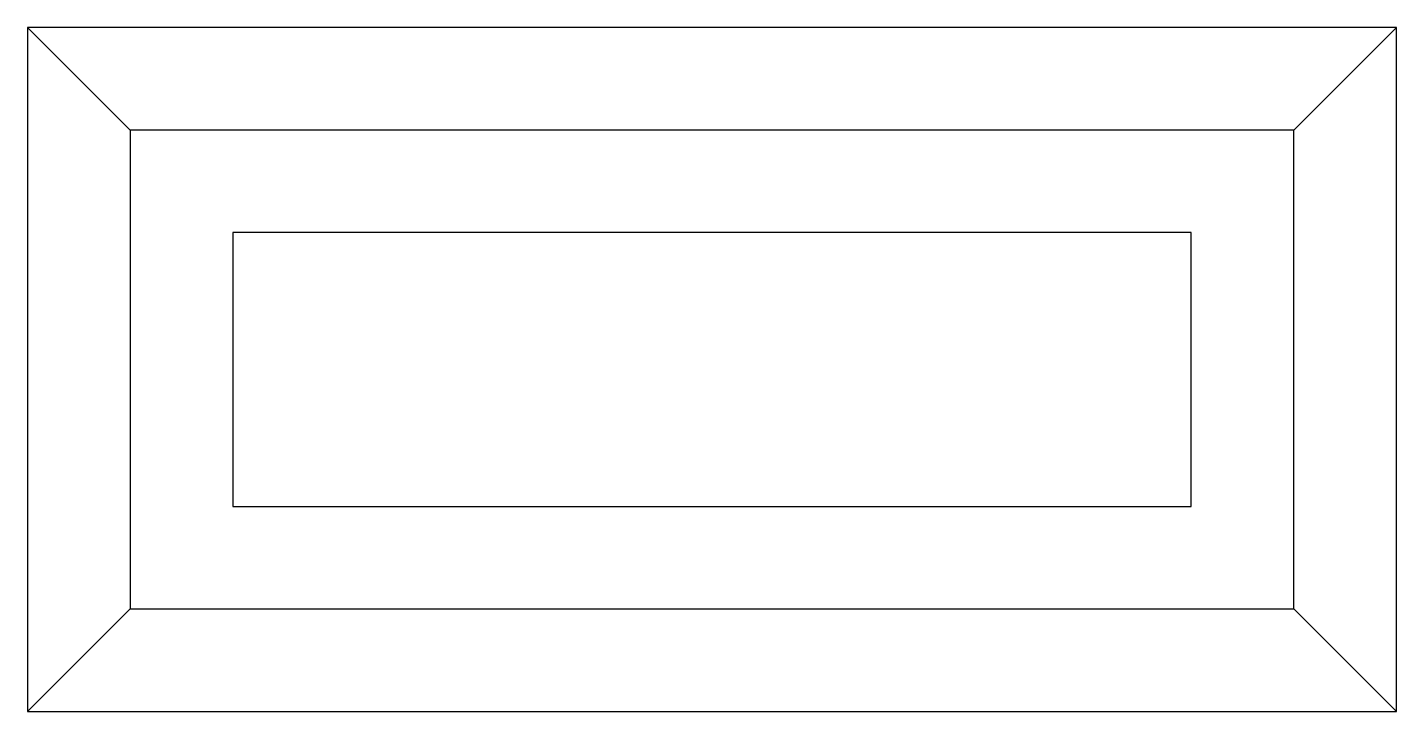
# Model space of a CAD drawing. Header units: inches. Extents: x 10 to 50, y 30 to 50.
import ezdxf

# ---------------------------------------------------------------- set-up
doc = ezdxf.new("R2010")
doc.units = ezdxf.units.IN
doc.header["$MEASUREMENT"] = 0

# ---------------------------------------------------------------- blocks, each defined once
blk = doc.blocks.new('Frame')
for p, q in [((10, 50), (13, 47)), ((50, 50), (47, 47)), ((13, 33), (10, 30)), ((47, 33), (50, 30))]:
    blk.add_line(p, q)
for points in [[(10, 30), (50, 30), (50, 50), (10, 50)], [(13, 33), (47, 33), (47, 47), (13, 47)], [(16, 36), (44, 36), (44, 44), (16, 44)]]:
    blk.add_lwpolyline(points, close=True)

msp = doc.modelspace()

# ---------------------------------------------------------------- block references
msp.add_blockref('Frame', (0, 0))

doc.saveas('drawing.dxf')
